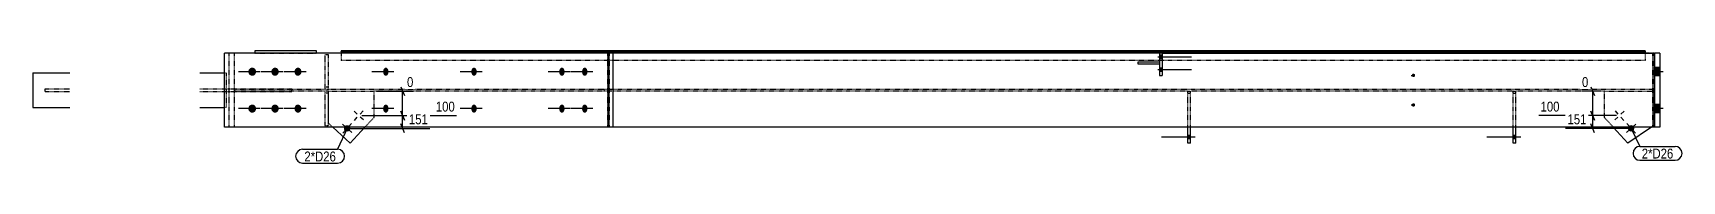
# Model space of a CAD drawing. Header units: millimetres. Extents: x 16 to 66872, y 16 to 3079.
# Drawn here: x 60182 to 66872, y 48 to 505 of the extents above; entities that cross this region are included whole.
import ezdxf

# ---------------------------------------------------------------- set-up
doc = ezdxf.new("R2010")
doc.units = ezdxf.units.MM
doc.linetypes.add('DXK_LINE_DOT2', pattern=[3.9198, 1.9599, -1.9599])
for name, color, linetype in [('MÅLSÆTNING', 7, 'Continuous'), ('STÅL', 7, 'Continuous'), ('TEKST', 7, 'Continuous')]:
    doc.layers.add(name, color=color, linetype=linetype)
doc.styles.add('Arial Narrow', font='ARIALN.TTF', dxfattribs={"height": 0.2})

msp = doc.modelspace()

# ---------------------------------------------------------------- hatches: boundary and pattern name
at = {"layer": 'STÅL', "linetype": 'Continuous'}
for points in [[(64762.3, 473.8), (64762.3, 487.8), (64752.3, 487.8), (64752.3, 473.8)], [(61087.1, 419.8), (61086.8, 416.4), (61085.8, 413.1), (61084.2, 410.1), (61082, 407.5), (61079.3, 405.5), (61076.4, 404.1), (61073.2, 403.4), (61069.9, 403.4), (61066.8, 404.1), (61063.8, 405.5), (61061.2, 407.5), (61059, 410.1), (61057.4, 413.1), (61056.4, 416.4), (61056, 419.8), (61056.4, 423.2), (61057.4, 426.5), (61059, 429.5), (61061.2, 432.1), (61063.8, 434.1), (61066.8, 435.5), (61069.9, 436.2), (61073.2, 436.2), (61076.4, 435.5), (61079.3, 434.1), (61082, 432.1), (61084.2, 429.5), (61085.8, 426.5), (61086.8, 423.2)], [(61179.2, 419.8), (61178.9, 416.4), (61177.9, 413.1), (61176.4, 410.1), (61174.3, 407.5), (61171.8, 405.5), (61168.9, 404.1), (61165.9, 403.4), (61162.8, 403.4), (61159.7, 404.1), (61156.9, 405.5), (61154.4, 407.5), (61152.3, 410.1), (61150.7, 413.1), (61149.8, 416.4), (61149.4, 419.8), (61149.8, 423.2), (61150.7, 426.5), (61152.3, 429.5), (61154.4, 432.1), (61156.9, 434.1), (61159.7, 435.5), (61162.8, 436.2), (61165.9, 436.2), (61168.9, 435.5), (61171.8, 434.1), (61174.3, 432.1), (61176.4, 429.5), (61177.9, 426.5), (61178.9, 423.2)], [(61271.2, 419.8), (61270.9, 416.4), (61270, 413.1), (61268.5, 410.1), (61266.5, 407.5), (61264.1, 405.5), (61261.5, 404.1), (61258.6, 403.4), (61255.6, 403.4), (61252.8, 404.1), (61250.1, 405.5), (61247.7, 407.5), (61245.7, 410.1), (61244.3, 413.1), (61243.3, 416.4), (61243, 419.8), (61243.3, 423.2), (61244.3, 426.5), (61245.7, 429.5), (61247.7, 432.1), (61250.1, 434.1), (61252.8, 435.5), (61255.6, 436.2), (61258.6, 436.2), (61261.5, 435.5), (61264.1, 434.1), (61266.5, 432.1), (61268.5, 429.5), (61270, 426.5), (61270.9, 423.2)], [(61624.5, 419.8), (61624.3, 416.4), (61623.6, 413.1), (61622.4, 410.1), (61620.9, 407.5), (61619.1, 405.5), (61617, 404.1), (61614.7, 403.4), (61612.5, 403.4), (61610.2, 404.1), (61608.1, 405.5), (61606.3, 407.5), (61604.7, 410.1), (61603.6, 413.1), (61602.9, 416.4), (61602.7, 419.8), (61602.9, 423.2), (61603.6, 426.5), (61604.7, 429.5), (61606.3, 432.1), (61608.1, 434.1), (61610.2, 435.5), (61612.5, 436.2), (61614.7, 436.2), (61617, 435.5), (61619.1, 434.1), (61620.9, 432.1), (61622.4, 429.5), (61623.6, 426.5), (61624.3, 423.2)], [(61982.3, 419.8), (61982.1, 416.4), (61981.4, 413.1), (61980.3, 410.1), (61978.7, 407.5), (61976.9, 405.5), (61974.8, 404.1), (61972.6, 403.4), (61970.3, 403.4), (61968, 404.1), (61965.9, 405.5), (61964.1, 407.5), (61962.6, 410.1), (61961.4, 413.1), (61960.7, 416.4), (61960.5, 419.8), (61960.7, 423.2), (61961.4, 426.5), (61962.6, 429.5), (61964.1, 432.1), (61965.9, 434.1), (61968, 435.5), (61970.3, 436.2), (61972.6, 436.2), (61974.8, 435.5), (61976.9, 434.1), (61978.7, 432.1), (61980.3, 429.5), (61981.4, 426.5), (61982.1, 423.2)], [(62338.8, 419.8), (62338.6, 416.4), (62337.9, 413.1), (62336.7, 410.1), (62335.2, 407.5), (62333.4, 405.5), (62331.3, 404.1), (62329, 403.4), (62326.8, 403.4), (62324.5, 404.1), (62322.4, 405.5), (62320.6, 407.5), (62319.1, 410.1), (62317.9, 413.1), (62317.2, 416.4), (62317, 419.8), (62317.2, 423.2), (62317.9, 426.5), (62319.1, 429.5), (62320.6, 432.1), (62322.4, 434.1), (62324.5, 435.5), (62326.8, 436.2), (62329, 436.2), (62331.3, 435.5), (62333.4, 434.1), (62335.2, 432.1), (62336.7, 429.5), (62337.9, 426.5), (62338.6, 423.2)], [(62431.6, 419.8), (62431.4, 416.4), (62430.7, 413.1), (62429.5, 410.1), (62428, 407.5), (62426.1, 405.5), (62424, 404.1), (62421.8, 403.4), (62419.5, 403.4), (62417.3, 404.1), (62415.2, 405.5), (62413.3, 407.5), (62411.8, 410.1), (62410.7, 413.1), (62410, 416.4), (62409.7, 419.8), (62410, 423.2), (62410.7, 426.5), (62411.8, 429.5), (62413.3, 432.1), (62415.2, 434.1), (62417.3, 435.5), (62419.5, 436.2), (62421.8, 436.2), (62424, 435.5), (62426.1, 434.1), (62428, 432.1), (62429.5, 429.5), (62430.7, 426.5), (62431.4, 423.2)], [(64762.3, 421.8), (64762.3, 435.8), (64752.3, 435.8), (64752.3, 421.8)], [(65775.5, 404.8), (65775.7, 406.3), (65776.1, 407.6), (65776.8, 408.9), (65777.8, 410), (65778.9, 410.9), (65780.2, 411.5), (65781.6, 411.8), (65783, 411.8), (65784.3, 411.5), (65785.6, 410.9), (65786.8, 410), (65787.7, 408.9), (65788.4, 407.6), (65788.8, 406.3), (65789, 404.8), (65788.8, 403.3), (65788.4, 402), (65787.7, 400.7), (65786.8, 399.6), (65785.6, 398.7), (65784.3, 398.1), (65783, 397.8), (65781.6, 397.8), (65780.2, 398.1), (65778.9, 398.7), (65777.8, 399.6), (65776.8, 400.7), (65776.1, 402), (65775.7, 403.3)], [(66782.3, 403.3), (66782.3, 436.3), (66757.3, 436.3), (66757.3, 403.3)], [(66782.3, 403.3), (66782.3, 436.3), (66757.3, 436.3), (66757.3, 403.3)], [(61087.1, 269.8), (61086.8, 266.4), (61085.8, 263.1), (61084.2, 260.1), (61082, 257.5), (61079.3, 255.5), (61076.4, 254.1), (61073.2, 253.4), (61069.9, 253.4), (61066.8, 254.1), (61063.8, 255.5), (61061.2, 257.5), (61059, 260.1), (61057.4, 263.1), (61056.4, 266.4), (61056, 269.8), (61056.4, 273.2), (61057.4, 276.5), (61059, 279.5), (61061.2, 282.1), (61063.8, 284.1), (61066.8, 285.5), (61069.9, 286.2), (61073.2, 286.2), (61076.4, 285.5), (61079.3, 284.1), (61082, 282.1), (61084.2, 279.5), (61085.8, 276.5), (61086.8, 273.2)], [(61179.2, 269.8), (61178.9, 266.4), (61177.9, 263.1), (61176.4, 260.1), (61174.3, 257.5), (61171.8, 255.5), (61168.9, 254.1), (61165.9, 253.4), (61162.8, 253.4), (61159.7, 254.1), (61156.9, 255.5), (61154.4, 257.5), (61152.3, 260.1), (61150.7, 263.1), (61149.8, 266.4), (61149.4, 269.8), (61149.8, 273.2), (61150.7, 276.5), (61152.3, 279.5), (61154.4, 282.1), (61156.9, 284.1), (61159.7, 285.5), (61162.8, 286.2), (61165.9, 286.2), (61168.9, 285.5), (61171.8, 284.1), (61174.3, 282.1), (61176.4, 279.5), (61177.9, 276.5), (61178.9, 273.2)], [(61271.2, 269.8), (61270.9, 266.4), (61270, 263.1), (61268.5, 260.1), (61266.5, 257.5), (61264.1, 255.5), (61261.5, 254.1), (61258.6, 253.4), (61255.6, 253.4), (61252.8, 254.1), (61250.1, 255.5), (61247.7, 257.5), (61245.7, 260.1), (61244.3, 263.1), (61243.3, 266.4), (61243, 269.8), (61243.3, 273.2), (61244.3, 276.5), (61245.7, 279.5), (61247.7, 282.1), (61250.1, 284.1), (61252.8, 285.5), (61255.6, 286.2), (61258.6, 286.2), (61261.5, 285.5), (61264.1, 284.1), (61266.5, 282.1), (61268.5, 279.5), (61270, 276.5), (61270.9, 273.2)], [(61624.5, 269.8), (61624.3, 266.4), (61623.6, 263.1), (61622.4, 260.1), (61620.9, 257.5), (61619.1, 255.5), (61617, 254.1), (61614.7, 253.4), (61612.5, 253.4), (61610.2, 254.1), (61608.1, 255.5), (61606.3, 257.5), (61604.7, 260.1), (61603.6, 263.1), (61602.9, 266.4), (61602.7, 269.8), (61602.9, 273.2), (61603.6, 276.5), (61604.7, 279.5), (61606.3, 282.1), (61608.1, 284.1), (61610.2, 285.5), (61612.5, 286.2), (61614.7, 286.2), (61617, 285.5), (61619.1, 284.1), (61620.9, 282.1), (61622.4, 279.5), (61623.6, 276.5), (61624.3, 273.2)], [(61982.3, 269.8), (61982.1, 266.4), (61981.4, 263.1), (61980.3, 260.1), (61978.7, 257.5), (61976.9, 255.5), (61974.8, 254.1), (61972.6, 253.4), (61970.3, 253.4), (61968, 254.1), (61965.9, 255.5), (61964.1, 257.5), (61962.6, 260.1), (61961.4, 263.1), (61960.7, 266.4), (61960.5, 269.8), (61960.7, 273.2), (61961.4, 276.5), (61962.6, 279.5), (61964.1, 282.1), (61965.9, 284.1), (61968, 285.5), (61970.3, 286.2), (61972.6, 286.2), (61974.8, 285.5), (61976.9, 284.1), (61978.7, 282.1), (61980.3, 279.5), (61981.4, 276.5), (61982.1, 273.2)], [(62338.8, 269.8), (62338.6, 266.4), (62337.9, 263.1), (62336.7, 260.1), (62335.2, 257.5), (62333.4, 255.5), (62331.3, 254.1), (62329, 253.4), (62326.8, 253.4), (62324.5, 254.1), (62322.4, 255.5), (62320.6, 257.5), (62319.1, 260.1), (62317.9, 263.1), (62317.2, 266.4), (62317, 269.8), (62317.2, 273.2), (62317.9, 276.5), (62319.1, 279.5), (62320.6, 282.1), (62322.4, 284.1), (62324.5, 285.5), (62326.8, 286.2), (62329, 286.2), (62331.3, 285.5), (62333.4, 284.1), (62335.2, 282.1), (62336.7, 279.5), (62337.9, 276.5), (62338.6, 273.2)], [(62431.6, 269.8), (62431.4, 266.4), (62430.7, 263.1), (62429.5, 260.1), (62428, 257.5), (62426.1, 255.5), (62424, 254.1), (62421.8, 253.4), (62419.5, 253.4), (62417.3, 254.1), (62415.2, 255.5), (62413.3, 257.5), (62411.8, 260.1), (62410.7, 263.1), (62410, 266.4), (62409.7, 269.8), (62410, 273.2), (62410.7, 276.5), (62411.8, 279.5), (62413.3, 282.1), (62415.2, 284.1), (62417.3, 285.5), (62419.5, 286.2), (62421.8, 286.2), (62424, 285.5), (62426.1, 284.1), (62428, 282.1), (62429.5, 279.5), (62430.7, 276.5), (62431.4, 273.2)], [(65775.5, 284.8), (65775.7, 286.3), (65776.1, 287.6), (65776.8, 288.9), (65777.8, 290), (65778.9, 290.9), (65780.2, 291.5), (65781.6, 291.8), (65783, 291.8), (65784.3, 291.5), (65785.6, 290.9), (65786.8, 290), (65787.7, 288.9), (65788.4, 287.6), (65788.8, 286.3), (65789, 284.8), (65788.8, 283.3), (65788.4, 282), (65787.7, 280.7), (65786.8, 279.6), (65785.6, 278.7), (65784.3, 278.1), (65783, 277.8), (65781.6, 277.8), (65780.2, 278.1), (65778.9, 278.7), (65777.8, 279.6), (65776.8, 280.7), (65776.1, 282), (65775.7, 283.3)], [(66782.3, 253.3), (66782.3, 286.3), (66757.3, 286.3), (66757.3, 253.3)], [(66782.3, 253.3), (66782.3, 286.3), (66757.3, 286.3), (66757.3, 253.3)], [(61447.6, 180.1, -1), (61465.2, 199.2, -1)], [(66656.3, 199.2, -1), (66673.9, 180.1, -1)], [(64867.3, 161.8), (64867.3, 147.8), (64877.3, 147.8), (64877.3, 161.8)], [(64867.3, 161.8), (64867.3, 147.8), (64877.3, 147.8), (64877.3, 161.8)], [(66187.3, 161.8), (66187.3, 147.8), (66197.3, 147.8), (66197.3, 161.8)], [(66187.3, 161.8), (66187.3, 147.8), (66197.3, 147.8), (66197.3, 161.8)]]:
    msp.add_hatch(color=96, dxfattribs=at).paths.add_polyline_path(points)

# ---------------------------------------------------------------- linework, layer by layer
at = {"layer": 'MÅLSÆTNING', "color": 7, "linetype": 'Continuous'}
for p, q in [((61576.3, 340.8), (61725.2, 340.8)), ((61674.4, 358.8), (61688.8, 322.8)), ((61681.6, 241.2), (61681.6, 340.8)), ((66545.3, 340.8), (66466, 340.8)), ((66502.4, 358.8), (66516.8, 322.8)), ((66509.6, 241.2), (66509.6, 340.8)), ((61515.8, 241.2), (61900.9, 241.2)), ((61515.8, 241.2), (61900.9, 241.2)), ((61688.8, 223.2), (61674.4, 259.2)), ((61674.4, 259.2), (61688.8, 223.2)), ((61688.8, 171.6), (61674.4, 207.6)), ((61681.6, 189.6), (61681.6, 241.2)), ((66605.8, 241.2), (66290.3, 241.2)), ((66605.8, 241.2), (66290.3, 241.2)), ((66516.8, 223.2), (66502.4, 259.2)), ((66502.4, 259.2), (66516.8, 223.2)), ((66516.8, 171.6), (66502.4, 207.6)), ((66509.6, 189.6), (66509.6, 241.2)), ((61468.4, 189.6), (61791.7, 189.6)), ((66653.1, 189.6), (66399.5, 189.6))]:
    msp.add_line(p, q, dxfattribs=at)
at = {"layer": 'STÅL', "color": 2, "linetype": 'Continuous'}
for p, q in [((60958.9, 194.8), (60958.9, 494.8)), ((62516.7, 494.8), (60958.9, 494.8)), ((62535.5, 494.8), (62516.7, 494.8)), ((62516.7, 194.8), (62516.7, 494.8)), ((62535.5, 194.8), (62535.5, 494.8)), ((64752.3, 494.8), (62535.5, 494.8)), ((64762.3, 494.8), (66760.8, 494.8)), ((66782.3, 494.8), (66760.8, 494.8)), ((66760.8, 494.8), (66760.8, 194.8)), ((66782.3, 494.8), (66782.3, 194.8)), ((60182.3, 414.8), (60332.3, 414.8)), ((60182.3, 414.8), (60182.3, 274.8)), ((60858.9, 414.8), (60958.9, 414.8)), ((60182.3, 274.8), (60332.3, 274.8)), ((60858.9, 274.8), (60958.9, 274.8)), ((62535.5, 194.8), (60958.9, 194.8)), ((66760.8, 194.8), (62535.5, 194.8)), ((66782.3, 194.8), (66760.8, 194.8))]:
    msp.add_line(p, q, dxfattribs=at)
at = {"layer": 'STÅL', "color": 7, "linetype": 'DXK_LINE_DOT2'}
for p, q in [((60977.6, 194.8), (60977.6, 494.8)), ((62514.2, 494.8), (60999.8, 494.8)), ((60999.8, 194.8), (60999.8, 494.8)), ((62535.5, 494.8), (62514.2, 494.8)), ((62514.2, 194.8), (62514.2, 494.8)), ((62521.2, 194.8), (62521.2, 494.8)), ((64752.3, 494.8), (62535.5, 494.8)), ((64762.3, 494.8), (64752.3, 494.8)), ((66757.3, 494.8), (64762.3, 494.8)), ((66753.8, 194.8), (66753.8, 494.8)), ((66757.3, 494.8), (66760.8, 494.8)), ((66757.3, 194.8), (66757.3, 494.8)), ((60958.9, 414.8), (60966.3, 414.8)), ((60966.3, 414.8), (60966.3, 274.8)), ((60232.3, 339.8), (60232.3, 349.8)), ((60232.3, 349.8), (60332.3, 349.8)), ((60232.3, 339.8), (60332.3, 339.8)), ((60858.9, 349.8), (61232.3, 349.8)), ((60858.9, 339.8), (61232.3, 339.8)), ((60999.8, 348.8), (61365.8, 348.8)), ((61380.9, 340.8), (60999.8, 340.8)), ((61232.3, 339.8), (61232.3, 349.8)), ((61380.8, 348.8), (66757.3, 348.8)), ((64867.3, 340.8), (61564.3, 340.8)), ((62500.8, 340.8), (62500.8, 348.8)), ((66187.3, 340.8), (64877.3, 340.8)), ((66557.3, 340.8), (66197.3, 340.8)), ((66757.3, 340.8), (66757.3, 340.8)), ((60966.3, 274.8), (60958.9, 274.8)), ((62514.2, 194.8), (60999.8, 194.8)), ((62535.5, 194.8), (62514.2, 194.8)), ((66757.3, 194.8), (62535.5, 194.8)), ((66760.8, 194.8), (66757.3, 194.8))]:
    msp.add_line(p, q, dxfattribs=at)
at = {"layer": 'STÅL', "color": 4, "linetype": 'Continuous'}
for p, q in [((61332.3, 504.8), (61082.3, 504.8)), ((61082.3, 504.8), (61082.3, 494.8)), ((61332.3, 494.8), (61332.3, 504.8)), ((61432.3, 504.8), (61432.3, 501.6)), ((64752.3, 504.8), (61432.3, 504.8)), ((61432.3, 501.6), (61432.3, 494.8)), ((64752.3, 499.8), (61432.3, 499.8)), ((64752.3, 504.8), (64752.3, 404.8)), ((64752.3, 504.8), (64762.3, 504.8)), ((66722.3, 504.8), (64762.3, 504.8)), ((64762.3, 504.8), (64762.3, 404.8)), ((66722.3, 499.8), (64762.3, 499.8)), ((66722.3, 504.8), (66722.3, 494.8)), ((64665.9, 449.8), (64665.9, 459.8)), ((64665.9, 459.8), (64752.3, 459.8)), ((64752.3, 449.8), (64665.9, 449.8)), ((64752.3, 459.8), (64752.3, 449.8)), ((64752.3, 404.8), (64762.3, 404.8)), ((61469.6, 130), (61398.4, 194.8)), ((61529.1, 194.8), (61469.6, 130)), ((64867.3, 129.8), (64867.3, 194.8)), ((64877.3, 129.8), (64877.3, 194.8)), ((66187.3, 129.8), (66187.3, 194.8)), ((66197.3, 129.8), (66197.3, 194.8)), ((66652, 130), (66592.5, 194.8)), ((66748.3, 194.8), (66652, 130)), ((64877.3, 129.8), (64867.3, 129.8)), ((66197.3, 129.8), (66187.3, 129.8))]:
    msp.add_line(p, q, dxfattribs=at)
at = {"layer": 'STÅL', "color": 30, "linetype": 'DXK_LINE_DOT2'}
for p, q in [((61082.3, 494.8), (61332.3, 494.8)), ((61380.8, 488.8), (61365.8, 488.8)), ((61365.8, 488.8), (61365.8, 348.8)), ((61380.8, 348.8), (61380.8, 488.8)), ((61432.3, 501.6), (61432.3, 502.8)), ((61432.3, 494.8), (61432.3, 464.8)), ((64762.3, 504.8), (64752.3, 504.8)), ((64762.3, 499.8), (64752.3, 499.8)), ((66722.3, 502.8), (66722.3, 464.8)), ((66722.3, 464.8), (61432.3, 464.8)), ((61380.8, 356.8), (61365.8, 356.8)), ((61365.8, 348.8), (61380.8, 348.8)), ((61365.8, 340.8), (61365.8, 200.8)), ((61380.8, 340.8), (61365.8, 340.8)), ((61380.8, 200.8), (61380.8, 340.8)), ((61380.9, 340.8), (61564.3, 340.8)), ((61380.9, 210.8), (61380.9, 340.8)), ((61564.3, 340.8), (61564.3, 233.1)), ((64867.3, 194.8), (64867.3, 340.8)), ((64867.3, 340.8), (64877.3, 340.8)), ((64877.3, 194.8), (64877.3, 340.8)), ((66187.3, 194.8), (66187.3, 340.8)), ((66187.3, 340.8), (66197.3, 340.8)), ((66197.3, 194.8), (66197.3, 340.8)), ((66557.3, 340.8), (66757.3, 340.8)), ((66557.3, 233.1), (66557.3, 340.8)), ((66757.3, 340.8), (66757.3, 200.8)), ((61380.8, 332.8), (61365.8, 332.8)), ((64867.3, 332.8), (64877.3, 332.8)), ((66187.3, 332.8), (66197.3, 332.8)), ((61365.8, 200.8), (61380.8, 200.8)), ((61380.9, 210.8), (61398.4, 194.8)), ((61564.3, 233.1), (61529.1, 194.8)), ((66557.3, 233.1), (66592.5, 194.8)), ((66757.3, 200.8), (66748.3, 194.8))]:
    msp.add_line(p, q, dxfattribs=at)
at = {"layer": 'STÅL', "color": 96, "linetype": 'Continuous'}
for p, q in [((64744.8, 480.8), (64882.3, 480.8)), ((64752.3, 487.8), (64762.3, 487.8)), ((64752.3, 473.8), (64762.3, 473.8)), ((61104.5, 419.8), (61015.4, 419.8)), ((61197.3, 419.8), (61108.2, 419.8)), ((61290.1, 419.8), (61200.9, 419.8)), ((61646.5, 419.8), (61557.4, 419.8)), ((62004.4, 419.8), (61915.2, 419.8)), ((62360.9, 419.8), (62271.7, 419.8)), ((62453.6, 419.8), (62364.5, 419.8)), ((64744.8, 428.8), (64882.3, 428.8)), ((64752.3, 435.8), (64762.3, 435.8)), ((64752.3, 421.8), (64762.3, 421.8)), ((65773, 404.8), (65782.3, 404.8)), ((66782.3, 436.3), (66757.3, 436.3)), ((66782.3, 436.3), (66757.3, 436.3)), ((66794.8, 419.8), (66757.3, 419.8)), ((66794.8, 419.8), (66757.3, 419.8)), ((66782.3, 403.3), (66757.3, 403.3)), ((66782.3, 403.3), (66757.3, 403.3)), ((61104.5, 269.8), (61015.4, 269.8)), ((61197.3, 269.8), (61108.2, 269.8)), ((61290.1, 269.8), (61200.9, 269.8)), ((61646.5, 269.8), (61557.4, 269.8)), ((62004.4, 269.8), (61915.2, 269.8)), ((62360.9, 269.8), (62271.7, 269.8)), ((62453.6, 269.8), (62364.5, 269.8)), ((65773, 284.8), (65782.3, 284.8)), ((66782.3, 286.3), (66757.3, 286.3)), ((66782.3, 286.3), (66757.3, 286.3)), ((66794.8, 269.8), (66757.3, 269.8)), ((66794.8, 269.8), (66757.3, 269.8)), ((61475.6, 172.1), (61437.3, 207.2)), ((61438.8, 170.5), (61474, 208.8)), ((61484.6, 258.8), (61497.4, 247.1)), ((61486.2, 222.1), (61497.9, 234.8)), ((61521.4, 260.3), (61509.7, 247.6)), ((61522.9, 223.6), (61510.2, 235.3)), ((66598.6, 223.6), (66611.4, 235.3)), ((66600.2, 260.3), (66611.9, 247.6)), ((66635.3, 222.1), (66623.6, 234.8)), ((66636.9, 258.8), (66624.1, 247.1)), ((66646, 172.1), (66684.3, 207.2)), ((66647.5, 208.8), (66682.7, 170.5)), ((66782.3, 253.3), (66757.3, 253.3)), ((66782.3, 253.3), (66757.3, 253.3)), ((64759.8, 154.8), (64897.3, 154.8)), ((64759.8, 154.8), (64897.3, 154.8)), ((64867.3, 161.8), (64877.3, 161.8)), ((64867.3, 161.8), (64877.3, 161.8)), ((64867.3, 147.8), (64877.3, 147.8)), ((64867.3, 147.8), (64877.3, 147.8)), ((66079.8, 154.8), (66217.3, 154.8)), ((66079.8, 154.8), (66217.3, 154.8)), ((66187.3, 161.8), (66197.3, 161.8)), ((66187.3, 161.8), (66197.3, 161.8)), ((66187.3, 147.8), (66197.3, 147.8)), ((66187.3, 147.8), (66197.3, 147.8))]:
    msp.add_line(p, q, dxfattribs=at)

# ---------------------------------------------------------------- next in the draw order: wipeouts: each hides what was drawn before it
at = {"color": 0, "linetype": 'Continuous'}
for points in [[(61733.6, 349.2), (61733.6, 408), (61691.2, 408), (61691.2, 349.2)], [(66500, 349.2), (66500, 408), (66457.6, 408), (66457.6, 349.2)], [(61901.7, 249.6), (61901.7, 308.4), (61808.1, 308.4), (61808.1, 249.6)], [(66383.2, 249.6), (66383.2, 308.4), (66289.6, 308.4), (66289.6, 249.6)]]:
    msp.add_wipeout(points, dxfattribs=at).dxf.layer = 'MÅLSÆTNING'
at = {"color": 0}
for points in [[(61411, 55.2), (61411, 97.2), (61283.2, 97.2), (61283.2, 55.2)], [(66836.4, 67.1), (66836.4, 109.1), (66708.5, 109.1), (66708.5, 67.1)]]:
    msp.add_wipeout(points, dxfattribs=at).dxf.layer = 'TEKST'

# ---------------------------------------------------------------- next in the draw order: texts
at = {"layer": 'MÅLSÆTNING', "color": 3, "linetype": 'Continuous', "style": 'Arial Narrow'}
for p in [(61699.6, 357.6), (66466, 357.6)]:
    msp.add_text('0', height=40.1, dxfattribs=at).set_placement(p)

# ---------------------------------------------------------------- next in the draw order: wipeouts: each hides what was drawn before it
at = {"color": 0, "linetype": 'Continuous'}
for points in [[(61792.5, 198), (61792.5, 256.8), (61698.9, 256.8), (61698.9, 198)], [(66492.4, 198), (66492.4, 256.8), (66398.8, 256.8), (66398.8, 198)]]:
    msp.add_wipeout(points, dxfattribs=at).dxf.layer = 'MÅLSÆTNING'
at = {"color": 0}
for points in [[(61411, 55.2), (61411, 97.2), (61283.2, 97.2), (61283.2, 55.2)], [(66836.4, 67.1), (66836.4, 109.1), (66708.5, 109.1), (66708.5, 67.1)]]:
    msp.add_wipeout(points, dxfattribs=at).dxf.layer = 'TEKST'

# ---------------------------------------------------------------- next in the draw order: linework, layer by layer
at = {"layer": 'TEKST', "color": 7, "linetype": 'Continuous'}
for p, q in [((61456.4, 189.6), (61418.2, 104.4)), ((66665.1, 189.6), (66701.3, 116.3)), ((61276, 104.4), (61418.2, 104.4)), ((66701.3, 116.3), (66843.6, 116.3)), ((61276, 48), (61418.2, 48)), ((66701.3, 59.9), (66843.6, 59.9))]:
    msp.add_line(p, q, dxfattribs=at)
for centre, start, end in [((61276, 76.2), 90, 270), ((61418.2, 76.2), 270, 90), ((66701.3, 88.1), 90, 270), ((66843.6, 88.1), 270, 90)]:
    msp.add_arc(centre, 28.2, start, end, dxfattribs=at)

# ---------------------------------------------------------------- next in the draw order: texts
at = {"layer": 'MÅLSÆTNING', "color": 3, "linetype": 'Continuous', "style": 'Arial Narrow'}
for s, p in [('100', (61816.5, 258)), ('100', (66298, 258)), ('151', (61707.3, 206.4)), ('151', (66407.2, 206.4))]:
    msp.add_text(s, height=40.09, dxfattribs=at).set_placement(p)
at = {"layer": 'TEKST', "color": 3, "style": 'Arial Narrow'}
for p in [(61283.2, 55.2), (66708.5, 67.1)]:
    msp.add_text('2*D26', height=40.09, dxfattribs=at).set_placement(p)

doc.saveas('drawing.dxf')
